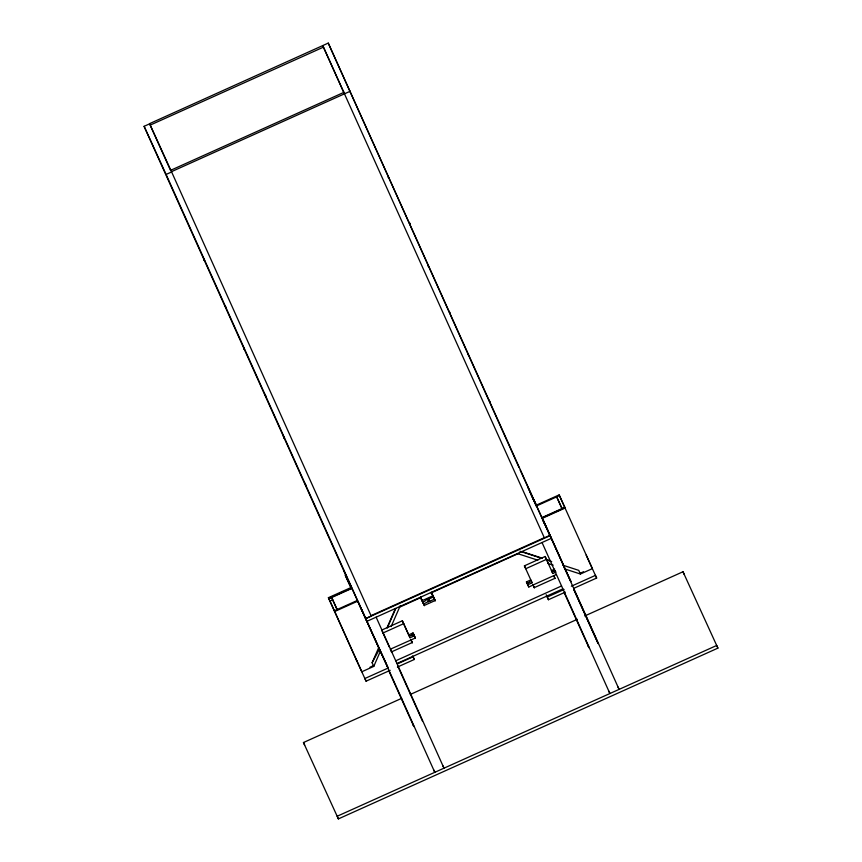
<?xml version="1.0" encoding="UTF-8"?>
<svg xmlns="http://www.w3.org/2000/svg" width="862" height="862" viewBox="0 0 862 862"><rect width="100%" height="100%" fill="white"/><g stroke="black" fill="none" stroke-linecap="round" stroke-linejoin="round"><path stroke-width="1.29" d="M387.157 627.439L395.173 609.068M357.407 600.426L334.391 610.781L361.803 671.767L373.763 666.391L372.125 662.727L378.763 647.502M387.243 628.064L395.798 608.475M380.487 650.993L373.763 666.391L373.429 665.669L369.981 667.22M391.132 626.577L400.28 605.609M372.125 662.727L379.377 649.323L357.73 601.148L334.715 611.503L328.885 598.756L351.901 588.401M433.974 597.98L434.523 599.122L429.696 601.299C428.662 594.457 425.99 602.43 422.671 601.795L420.537 597.129M555.063 570.924L553.415 571.377L554.956 570.569M428.511 598.702L429.696 601.299M429.513 600.922L423.662 604.014L423.123 602.872M543.243 520.206L571 581.688L564.125 567.304M322.744 45.589L544.353 537.834L549.881 535.356L328.26 43.1L149.535 123.665L171.624 171.969L166.107 174.447L144.094 126.326L149.611 123.837M170.838 170.223L344.1 92.266M350.274 91.221L171.495 171.667L371.231 616.093L365.703 618.582L550.042 535.711L619.099 689.384L618 686.971M536.11 505.251L559.126 494.896L564.955 507.643L562.196 508.892L556.69 496.857L562.078 508.839M536.433 505.972L559.449 495.618M542.198 517.879L561.022 509.42M371.026 615.651L544.288 537.694M399.192 607.344L421.13 597.441M430.881 593.034L518.644 553.426M422.121 600.663L432.983 595.761L435.267 600.836M428.694 599.079L433.521 596.903M432.659 595.383L431.366 592.517L435.041 600.598L424.276 605.436L420.602 597.366L422.229 601.234M414.374 635.8L410.053 637.751L402.349 620.78L381.65 630.122L389.355 647.093M524.408 565.838L545.107 556.496L546.476 559.363L525.777 568.704L524.408 565.838L532.113 582.809L527.792 584.759L528.794 586.979L533.115 585.029M383.019 632.977L403.707 623.646M402.349 620.78L408.685 634.885L413.006 632.934L413.62 634.206L410.657 635.66L413.771 634.518L414.611 636.425M528.794 586.979L526.423 581.893L530.755 579.943L532.113 582.809M554.686 569.146L551.443 570.612L552.811 573.467L556.055 572.002M413.006 632.934L415.365 638.02L390.26 649.237L391.639 652.168M553.813 575.687L555.968 574.717M391.456 651.898L412.165 642.578L410.969 639.916M580.072 573.295L583.531 571.743M564.438 568.834L580.406 574.017L592.366 568.64L559.126 494.896M395.723 660.798L561.539 585.966M562.854 588.875L396.951 663.524M387.781 668.201L364.885 678.513L366.081 681.174L390.184 670.324M397.425 663.869L413.092 656.812L414.288 659.484L397.414 667.069M564.114 589.468L547.241 597.064L548.437 599.726L565.31 592.14M571.344 586.214L595.448 575.374L596.644 578.036L573.747 588.337M304.663 745.188L303.467 742.527L401.724 698.317M410.323 694.449L577.368 619.282M584.738 615.964L682.995 571.754L717.906 648.127L338.389 818.9L303.467 742.527M356.836 660.96L328.4 597.689L351.157 587.464L351.642 588.52M351.491 588.186L328.734 598.422L328.4 597.689M329.93 601.083L332.689 599.844M542.381 518.267L565.127 508.03L564.804 507.309L542.047 517.545L563.565 565.429M522.06 551.605L542.381 558.21M546.196 559.438L550.01 560.677M519.937 551.249L541.53 558.264M546.616 559.923L551.691 561.571M562.961 565.224L578.758 570.364L580.406 574.017M517.372 553.544L537.834 560.192M548.06 563.511L553.178 565.17M530.841 493.732L536.563 505.725M547.37 561.485L547.79 562.358M547.855 562.552L548.275 563.425M526.423 581.893L527.038 583.175L530.141 581.958L527.188 583.488L528.029 585.395M414.762 636.738L415.365 638.02M408.685 634.885L410.053 637.751M351.534 588.444L345.242 575.256L351.2 588.53M358.452 602.753L386.499 664.182M379.054 648.601L388.04 667.781L386.639 664.656M586.203 555.16L596.644 578.036M587.852 645.336L588.962 647.739L564.125 592.496M608.798 691.119L609.897 693.522L542.036 542.521M553.652 575.514L554.934 578.327L534.235 587.647L532.942 584.835M546.152 594.683L548.437 599.726M432.562 595.179L435.041 600.598M410.883 639.766L412.165 642.578M412.661 655.917L414.288 659.484M442.896 765.768L443.995 768.171L376.134 617.17M343.496 570.019L366.932 621.308L551.238 538.373L520.142 470.049M412.747 724.123L413.857 726.537L388.471 670.054M433.694 769.906L434.793 772.309L166.107 174.447M337.15 609.542L331.644 597.517L337.031 609.499M366.081 681.174L355.64 658.299L355.963 659.021M592.043 567.918L592.366 568.64M449.307 311.419L450.201 313.412M489.228 400.237L490.122 402.231M427.94 265.55L428.522 266.843M467.743 354.11L468.001 354.681M225.197 305.956C224.303 303.974 226.598 309.07 225.715 307.098M204.359 260.421L204.617 260.992L204.369 260.421M265.119 394.774L264.86 394.203L265.248 395.055M265.636 395.927L265.895 396.498L265.507 395.647M243.763 348.097C242.858 346.082 245.185 351.276 244.28 349.25M284.201 438.068L284.46 438.65L284.201 438.079M717.906 648.127L716.71 645.466L337.182 816.239L338.389 818.9M682.995 571.754L684.191 574.415M530.292 492.601L536.369 506.102L527.997 487.526M542.64 519.786L544.299 523.471M573.887 589.586L598.163 643.602L573.887 589.63M328.26 43.1L519.043 467.603M343.841 92.514L323.455 47.141L150.193 125.109L170.601 170.525M545.107 556.496L552.811 573.467M555.096 578.553L553.738 575.665L533.039 584.986L534.397 587.895M431.399 592.237L432.983 595.761M427.315 599.241L428.5 601.838M422.671 601.795L424.406 605.738M411.045 639.97L412.338 642.826M397.673 665.917L422.509 721.16M203.971 259.548L204.229 260.141M144.094 126.326L347.095 578.036M348.194 580.492L351.513 587.852M409.331 222.471L410.344 224.734L409.331 222.471M203.604 258.74L203.841 259.268L203.604 258.74M283.447 436.387L283.684 436.915L283.447 436.387M304.792 483.065L304.846 483.183M305.816 485.328L305.547 484.746L305.816 485.328M388.6 178.025L388.288 177.324L388.611 178.025"/></g></svg>
